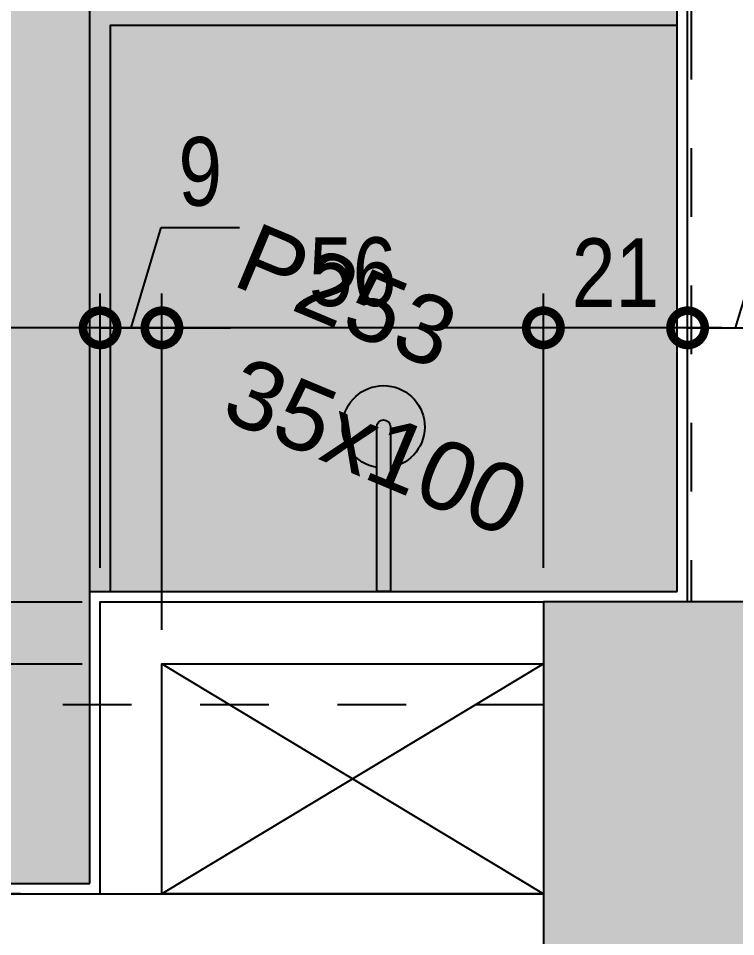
# Model space of a CAD drawing. Header units: metres. Extents: x -41 to 570, y -54 to 184.
# Drawn here: x -31.865 to -30.82, y 46.808 to 48.145 of the extents above; entities that cross this region are included whole.
import ezdxf
from ezdxf.xclip import XClip

# ---------------------------------------------------------------- set-up
doc = ezdxf.new("R2010")
doc.units = ezdxf.units.M
doc.header["$XCLIPFRAME"] = 0
doc.linetypes.add('DASHEDX2', pattern=[1.5, 1, -0.5])
for name, color, linetype in [('1', 232, 'DASHEDX2'), ('12', 232, 'Continuous'), ('4', 2, 'Continuous'), ('9', 232, 'Continuous'), ('ARQ-DIM', 2, 'Continuous'), ('PUC$0$ARQ-ALV ACAB', 4, 'Continuous'), ('PUC$0$ARQ-ALV OSSO', 5, 'Continuous'), ('PUC$0$ARQ-AUX', 7, 'Continuous'), ('PUC$0$ARQ-AUX1', 1, 'Continuous'), ('PUC$0$ARQ-HID', 7, 'Continuous'), ('PUC$0$ARQ-SIM', 1, 'Continuous')]:
    doc.layers.add(name, color=color, linetype=linetype)
doc.layers.add('PUC$0$ARQ-FORRO', color=9, linetype='Continuous', lineweight=5)
doc.styles.add('Adesa', font='ARIALN.TTF')
doc.styles.get("Standard").update_dxf_attribs({"font": 'arial.ttf'})
doc.dimstyles.new('ADESA 1-0050', dxfattribs={"dimtxt": 0.1, "dimasz": 0.1, "dimexe": 0.05, "dimexo": 0.05, "dimgap": 0.03, "dimtad": 1, "dimdec": 1, "dimlfac": 100, "dimzin": 12, "dimtxsty": 'Adesa', "dimblk": 'DOTSMALL', "dimcen": 1, "dimdle": 0.05, "dimclrd": 1, "dimclre": 1, "dimclrt": 256, "dimazin": 3, "dimtm": 1e-09, "dimtfac": 1, "dimtdec": 1, "dimtmove": 1, "dimatfit": 0, "dimldrblk": 'DOTSMALL', "dimfxl": 0.8, "dimtvp": 2, "dimtolj": 1, "dimtzin": 0, "dimarcsym": 0})

# ---------------------------------------------------------------- blocks, each defined once
blk = doc.blocks.new('PUC$0$CHUVEIRO')
at = {"ltscale": 0.025}
blk.add_lwpolyline([(-0.0099994489387255, -0.2400000229602898, 0.9999999999999998), (0.0100005510612036, -0.2399999770385198), (0.0099999999999645, 2.29608566e-08), (-0.0099999999999645, -2.29608566e-08)], format="xyb", close=True, dxfattribs=at)
blk.add_arc((5.510612389999999e-07, -0.2399999999994048), 0.06, 99.59419978302523, 80.40606332933514, dxfattribs=at)
blk = doc.blocks.new('PUC$0$planta tipo 5 puc')
at = {"layer": 'PUC$0$ARQ-FORRO'}
h = blk.add_hatch(color=256, dxfattribs=at)
h.dxf.hatch_style = 1
h.paths.add_polyline_path([(-29.08512044872814, -3.115009227817517), (-29.78106259552095, -3.115009227817515), (-29.78106259552095, -2.689961659423812), (-30.63668490782712, -2.689961659423817), (-30.63668508069218, -1.034990847697564), (-29.08511878190656, -1.034992091045101)])
at = {"layer": 'PUC$0$ARQ-ALV ACAB'}
for points, elevation in [([(-30.63668490782712, -2.689961659423817), (-30.63668639951281, -1.034990847697702), (-29.79514621813234, -1.034990759797122), (-29.79514621813234, -0.8750092260494063), (-30.79668664884406, -0.8750095632821627), (-30.79668490385648, -2.699961608013966)], 2.159178161911548e-05), ([(-29.78106259552095, -3.115009227817515), (-29.78106259549714, -2.689961659423812), (-30.63668490782712, -2.689961659423817)], 1.727342529521138e-05), ([(-29.08512044872814, -3.115009227817515), (-29.78106259552095, -3.115009227817515)], 4.318356323904093e-06)]:
    blk.add_lwpolyline(points, dxfattribs=dict(at, elevation=elevation))
at = {"layer": 'PUC$0$ARQ-ALV OSSO'}
for points, elevation in [([(-30.65168489432265, -2.704961659423817), (-30.65168640398938, -1.019990848223731), (-29.80014621813234, -1.019990760323151), (-29.80014621813234, -0.8800092278177615), (-30.7916866440532, -0.8800095615138069), (-30.79168489539, -2.704961659423812)], 2.159178161911548e-05), ([(-29.79606259552179, -3.130009227817514), (-29.79606259549798, -2.704961659423812), (-30.44168489539, -2.704961659423817)], 1.727342529521138e-05), ([(-25.17168489539, -3.130009227817515), (-30.44168489539, -3.130009477005736)], 4.318356323904093e-06)]:
    blk.add_lwpolyline(points, dxfattribs=dict(at, elevation=elevation))
blk.add_lwpolyline([(-30.44168489539, -2.794961908612121), (-30.44168489539, -3.130009477005736), (-29.88606259550989, -3.130009227817655), (-29.88606259549147, -2.794961659421993)], close=True, dxfattribs=at)
at = {"layer": 'PUC$0$ARQ-AUX1', "elevation": 1.727342529521138e-05}
for points in [[(-29.78106259549714, -2.689961659423899), (-29.78106259549714, -1.834990759796962), (-30.63668565654447, -1.834992242782544)], [(-29.81106259549712, -2.689961659423899), (-29.81106259549712, -1.864990796964203), (-30.63668565140224, -1.864992224198363)]]:
    blk.add_lwpolyline(points, dxfattribs=at)
at = {"layer": 'PUC$0$ARQ-FORRO'}
blk.add_lwpolyline([(-29.08512044872814, -3.115009227817517), (-29.78106259552095, -3.115009227817515), (-29.78106259552095, -2.689961659423812), (-30.63668490782712, -2.689961659423817), (-30.63668508069218, -1.034990847697564), (-29.08511878190656, -1.034992091045101)], close=True, dxfattribs=at)
at = {"layer": 'PUC$0$ARQ-SIM', "elevation": 1.727342529521138e-05}
for points in [[(-29.88606259549147, -2.794961659423812), (-30.44168489539, -3.130009227817519)], [(-30.44168489539, -2.794961908612121), (-29.88606259550966, -3.130009227817655)]]:
    blk.add_lwpolyline(points, dxfattribs=at)
at = {"layer": 'PUC$0$ARQ-HID', "rotation": 180}
blk.add_blockref('PUC$0$CHUVEIRO', (-30.20887375166213, -2.689961659423814, 1.727342529521138e-05), dxfattribs=at)
blk = doc.blocks.new('PUC')
at = {"layer": 'PUC$0$ARQ-AUX', "xscale": -1, "rotation": 180}
blk.add_blockref('PUC$0$planta tipo 5 puc', (61.54167359540205, -49.99990830504068, -8.63671264780692e-06), dxfattribs=at)
blk = doc.blocks.new('_DotSmall')
at = {"color": 0, "linetype": 'ByBlock', "const_width": 0.5}
blk.add_lwpolyline([(-0.0625, 0, 1), (0.0625, 0, 1)], format="xyb", close=True, dxfattribs=at)
blk = doc.blocks.new('*D170')
at = {"layer": 'ARQ-DIM', "color": 1, "lineweight": -2, "transparency": 16777216}
for p, q in [((-31.95581582453332, 47.25441527999475), (-31.95581582453332, 46.81999077218251)), ((-31.77173878808759, 47.20441527999475), (-32.00581582453332, 47.20441527999475)), ((-31.86173878805726, 46.86999077218251), (-32.00581582453332, 46.86999077218251))]:
    blk.add_line(p, q, dxfattribs=at)
at = {"layer": 'Defpoints', "color": 0, "transparency": 16777216}
for p in [(-31.72173878808758, 47.20441527999475), (-31.95581582453332, 46.86999077218251), (-31.81173878805726, 46.86999077218251)]:
    blk.add_point(p, dxfattribs=at)
at = {"layer": 'ARQ-DIM', "color": 1, "lineweight": -2, "transparency": 16777216, "xscale": 0.1, "yscale": 0.1, "zscale": 0.1}
for p, rotation in [((-31.95581582453332, 47.20441527999475), 90), ((-31.95581582453332, 46.86999077218251), 270)]:
    blk.add_blockref('_DotSmall', p, dxfattribs=dict(at, rotation=rotation))
at = {"layer": 'ARQ-DIM', "transparency": 16777216, "insert": (-32.03687312330548, 47.03720302608863), "char_height": 0.1, "attachment_point": 5, "rotation": 90, "style": 'Adesa'}
blk.add_mtext('\\A1;33', dxfattribs=at)
blk = doc.blocks.new('*D171')
at = {"layer": 'ARQ-DIM', "color": 1, "lineweight": -2, "transparency": 16777216}
for p, q in [((-32.1018731233055, 47.2932324696264), (-32.1018731233055, 47.40718881341903)), ((-31.95581582453334, 47.29441527999475), (-31.95581582453334, 47.39441527999475)), ((-31.95581582453334, 47.24941527999475), (-32.1018731233055, 47.2932324696264)), ((-31.77173878808759, 47.29441527999475), (-32.00581582453334, 47.29441527999475)), ((-31.95581582453334, 47.20441527999475), (-31.95581582453334, 47.29441527999475)), ((-31.95581582453334, 47.20441527999475), (-31.95581582453334, 47.29441527999475)), ((-31.77173878808759, 47.20441527999475), (-32.00581582453334, 47.20441527999475)), ((-31.95581582453334, 47.20441527999475), (-31.95581582453334, 47.10441527999475))]:
    blk.add_line(p, q, dxfattribs=at)
at = {"layer": 'Defpoints', "color": 0, "transparency": 16777216}
for p in [(-31.95581582453334, 47.29441527999475), (-31.72173878808758, 47.29441527999475), (-31.72173878808758, 47.20441527999475)]:
    blk.add_point(p, dxfattribs=at)
at = {"layer": 'ARQ-DIM', "color": 1, "lineweight": -2, "transparency": 16777216, "xscale": 0.1, "yscale": 0.1, "zscale": 0.1}
for p, rotation in [((-31.95581582453334, 47.29441527999475), 270), ((-31.95581582453334, 47.20441527999475), 90)]:
    blk.add_blockref('_DotSmall', p, dxfattribs=dict(at, rotation=rotation))
at = {"layer": 'ARQ-DIM', "transparency": 16777216, "insert": (-32.18293042207766, 47.35021064152272), "char_height": 0.1, "attachment_point": 5, "rotation": 90, "style": 'Adesa'}
blk.add_mtext('\\A1;9', dxfattribs=at)
blk = doc.blocks.new('*D172')
at = {"layer": 'ARQ-DIM', "color": 1, "lineweight": -2, "transparency": 16777216}
for p, q in [((-31.95581582453338, 47.24441527999475), (-31.95581582453338, 49.03000923147453)), ((-31.77173859890685, 48.98000923147453), (-32.00581582453339, 48.98000923147453)), ((-31.77173878808759, 47.29441527999475), (-32.00581582453338, 47.29441527999475))]:
    blk.add_line(p, q, dxfattribs=at)
at = {"layer": 'Defpoints', "color": 0, "transparency": 16777216}
for p in [(-31.95581582453338, 48.98000923147453), (-31.72173859890685, 48.98000923147453, 4.318356323904093e-06), (-31.72173878808758, 47.29441527999475)]:
    blk.add_point(p, dxfattribs=at)
at = {"layer": 'ARQ-DIM', "color": 1, "lineweight": -2, "transparency": 16777216, "xscale": 0.1, "yscale": 0.1, "zscale": 0.1}
for p, rotation in [((-31.95581582453338, 48.98000923147453), 90), ((-31.95581582453338, 47.29441527999475), 270)]:
    blk.add_blockref('_DotSmall', p, dxfattribs=dict(at, rotation=rotation))
at = {"layer": 'ARQ-DIM', "transparency": 16777216, "insert": (-32.03687312330553, 48.13721225573464), "char_height": 0.1, "attachment_point": 5, "rotation": 90, "style": 'Adesa'}
blk.add_mtext('\\A1;169', dxfattribs=at)
blk = doc.blocks.new('*D173')
at = {"layer": 'ARQ-DIM', "color": 1, "lineweight": -2, "transparency": 16777216}
for p, q in [((-31.65561099991054, 47.25441527999655), (-31.65561099991054, 47.74407053105602)), ((-31.09998870001204, 47.34441527999472), (-31.09998870001204, 47.74407053105602)), ((-31.04998870001204, 47.69407053105602), (-31.70561099991054, 47.69407053105602))]:
    blk.add_line(p, q, dxfattribs=at)
at = {"layer": 'Defpoints', "color": 0, "transparency": 16777216}
for p in [(-31.65561099991054, 47.69407053105602), (-31.09998870001204, 47.29441527999472, -4.318356323902826e-06), (-31.65561099991054, 47.20441527999655)]:
    blk.add_point(p, dxfattribs=at)
at = {"layer": 'ARQ-DIM', "color": 1, "lineweight": -2, "transparency": 16777216, "xscale": 0.1, "yscale": 0.1, "zscale": 0.1, "rotation": 180}
blk.add_blockref('_DotSmall', (-31.65561099991054, 47.69407053105602), dxfattribs=at)
at = {"layer": 'ARQ-DIM', "color": 1, "lineweight": -2, "transparency": 16777216, "xscale": 0.1, "yscale": 0.1, "zscale": 0.1}
blk.add_blockref('_DotSmall', (-31.09998870001204, 47.69407053105602), dxfattribs=at)
at = {"layer": 'ARQ-DIM', "transparency": 16777216, "insert": (-31.37779984996129, 47.77512782982819), "char_height": 0.1, "attachment_point": 5, "style": 'Adesa'}
blk.add_mtext('\\A1;56', dxfattribs=at)
blk = doc.blocks.new('*D174')
at = {"layer": 'ARQ-DIM', "color": 1, "lineweight": -2, "transparency": 16777216}
for p, q in [((-31.70061099990864, 47.69407053105603), (-31.65679381027699, 47.8401278298282)), ((-31.65679381027699, 47.8401278298282), (-31.54283746648436, 47.8401278298282)), ((-31.74561099990403, 47.34441527999473), (-31.74561099990403, 47.74407053105602)), ((-31.65561099991325, 47.34441527999473), (-31.65561099991325, 47.74407053105602)), ((-31.74561099990403, 47.69407053105603), (-31.84561099990403, 47.69407053105603)), ((-31.74561099990403, 47.69407053105603), (-31.65561099991325, 47.69407053105603)), ((-31.74561099990403, 47.69407053105603), (-31.65561099991325, 47.69407053105603)), ((-31.65561099991325, 47.69407053105603), (-31.55561099991325, 47.69407053105603))]:
    blk.add_line(p, q, dxfattribs=at)
at = {"layer": 'Defpoints', "color": 0, "transparency": 16777216}
for p in [(-31.65561099991325, 47.69407053105603), (-31.74561099990403, 47.29441527999473), (-31.65561099991325, 47.29441527999473)]:
    blk.add_point(p, dxfattribs=at)
at = {"layer": 'ARQ-DIM', "color": 1, "lineweight": -2, "transparency": 16777216, "xscale": 0.1, "yscale": 0.1, "zscale": 0.1}
blk.add_blockref('_DotSmall', (-31.74561099990403, 47.69407053105603), dxfattribs=at)
at = {"layer": 'ARQ-DIM', "color": 1, "lineweight": -2, "transparency": 16777216, "xscale": 0.1, "yscale": 0.1, "zscale": 0.1, "rotation": 180}
blk.add_blockref('_DotSmall', (-31.65561099991325, 47.69407053105603), dxfattribs=at)
at = {"layer": 'ARQ-DIM', "transparency": 16777216, "insert": (-31.59981563838067, 47.92118512860037), "char_height": 0.1, "attachment_point": 5, "style": 'Adesa'}
blk.add_mtext('\\A1;9', dxfattribs=at)
blk = doc.blocks.new('*D175')
at = {"layer": 'ARQ-DIM', "color": 1, "lineweight": -2, "transparency": 16777216}
for p, q in [((-32.47155367502115, 47.59424237678493), (-32.47155367502115, 47.74407053105602)), ((-31.74561099990403, 47.59424290552538), (-31.74561099990403, 47.74407053105602)), ((-31.69561099990403, 47.69407053105603), (-32.52155367502115, 47.69407053105603))]:
    blk.add_line(p, q, dxfattribs=at)
at = {"layer": 'Defpoints', "color": 0, "transparency": 16777216}
for p in [(-32.47155367502115, 47.69407053105603), (-32.47155367502115, 47.54424237678493, -8.63671264780692e-06), (-31.74561099990403, 47.54424290552538)]:
    blk.add_point(p, dxfattribs=at)
at = {"layer": 'ARQ-DIM', "color": 1, "lineweight": -2, "transparency": 16777216, "xscale": 0.1, "yscale": 0.1, "zscale": 0.1, "rotation": 180}
blk.add_blockref('_DotSmall', (-32.47155367502115, 47.69407053105603), dxfattribs=at)
at = {"layer": 'ARQ-DIM', "color": 1, "lineweight": -2, "transparency": 16777216, "xscale": 0.1, "yscale": 0.1, "zscale": 0.1}
blk.add_blockref('_DotSmall', (-31.74561099990403, 47.69407053105603), dxfattribs=at)
at = {"layer": 'ARQ-DIM', "transparency": 16777216, "insert": (-32.10858233746259, 47.7751278298282), "char_height": 0.1, "attachment_point": 5, "style": 'Adesa'}
blk.add_mtext('\\A1;73', dxfattribs=at)
blk = doc.blocks.new('*D176')
at = {"layer": 'ARQ-DIM', "color": 1, "lineweight": -2, "transparency": 16777216}
for p, q in [((-30.81998847133178, 47.69407041444205), (-30.77642707979017, 47.83927505291408)), ((-30.77642707979017, 47.83927505291408), (-30.60694549725265, 47.83927505291408)), ((-30.88998847966892, 47.59424260073318), (-30.88998847966892, 47.74407041444204)), ((-30.74998846299463, 47.59424246663655), (-30.74998846299463, 47.74407041444204)), ((-30.88998847966892, 47.69407041444205), (-30.98998847966892, 47.69407041444205)), ((-30.88998847966892, 47.69407041444205), (-30.74998846299463, 47.69407041444205)), ((-30.88998847966892, 47.69407041444205), (-30.74998846299463, 47.69407041444205)), ((-30.74998846299463, 47.69407041444205), (-30.64998846299463, 47.69407041444205))]:
    blk.add_line(p, q, dxfattribs=at)
at = {"layer": 'Defpoints', "color": 0, "transparency": 16777216}
for p in [(-30.74998846299463, 47.69407041444205), (-30.88998847966892, 47.54424260073318, 4.318356323904093e-06), (-30.74998846299463, 47.54424246663655, 4.318356323904093e-06)]:
    blk.add_point(p, dxfattribs=at)
at = {"layer": 'ARQ-DIM', "color": 1, "lineweight": -2, "transparency": 16777216, "xscale": 0.1, "yscale": 0.1, "zscale": 0.1}
blk.add_blockref('_DotSmall', (-30.88998847966892, 47.69407041444205), dxfattribs=at)
at = {"layer": 'ARQ-DIM', "color": 1, "lineweight": -2, "transparency": 16777216, "xscale": 0.1, "yscale": 0.1, "zscale": 0.1, "rotation": 180}
blk.add_blockref('_DotSmall', (-30.74998846299463, 47.69407041444205), dxfattribs=at)
at = {"layer": 'ARQ-DIM', "transparency": 16777216, "insert": (-30.69168628852141, 47.91947969138611), "char_height": 0.1, "attachment_point": 5, "style": 'Adesa'}
blk.add_mtext('\\A1;14', dxfattribs=at)
blk = doc.blocks.new('*D94')
at = {"layer": 'ARQ-DIM', "color": 1, "lineweight": -2, "transparency": 16777216}
for p, q in [((-31.09998870001204, 47.59424233045617), (-31.09998870001204, 47.74407053105602)), ((-30.88998847774129, 47.59424233045617), (-30.88998847774129, 47.74407053105602)), ((-30.83998847774129, 47.69407053105602), (-31.14998870001205, 47.69407053105602))]:
    blk.add_line(p, q, dxfattribs=at)
at = {"layer": 'Defpoints', "color": 0, "transparency": 16777216}
for p in [(-31.09998870001204, 47.69407053105602), (-31.09998870001204, 47.54424233045617), (-30.88998847774129, 47.54424233045617, 1.295506897130856e-05)]:
    blk.add_point(p, dxfattribs=at)
at = {"layer": 'ARQ-DIM', "color": 1, "lineweight": -2, "transparency": 16777216, "xscale": 0.1, "yscale": 0.1, "zscale": 0.1, "rotation": 180}
blk.add_blockref('_DotSmall', (-31.09998870001204, 47.69407053105602), dxfattribs=at)
at = {"layer": 'ARQ-DIM', "color": 1, "lineweight": -2, "transparency": 16777216, "xscale": 0.1, "yscale": 0.1, "zscale": 0.1}
blk.add_blockref('_DotSmall', (-30.88998847774129, 47.69407053105602), dxfattribs=at)
at = {"layer": 'ARQ-DIM', "transparency": 16777216, "insert": (-30.99498858887667, 47.77427516952805), "char_height": 0.1, "attachment_point": 5, "style": 'Adesa'}
blk.add_mtext('\\A1;21', dxfattribs=at)
blk = doc.blocks.new('est-lo-08-6sa-r00')
at = {"layer": '4'}
h = blk.add_hatch(color=8, dxfattribs=at)
h.dxf.hatch_style = 1
h.paths.add_polyline_path([(72.45359600000049, -775.948262999999), (89.9877070000004, -768.6301379999992), (31.82787399999984, -629.2800969999994), (14.29376300000001, -636.5982219999993)], flags=17)
h.paths.add_polyline_path([(-113.9049340000005, -1069.376460999999), (37.44213000000002, -1006.209490999998), (30.12385199999994, -988.6750119999992), (-103.6891010000002, -1044.523857999999), (-278.9303289999998, -624.6486359999992), (-286.2484539999996, -607.1145249999993), (-286.2484749999996, -607.1145339999996), (-307.0557899999995, -557.2605349999997), (-324.5898800000006, -564.5786499999994)])
h.paths.add_polyline_path([(-3206.956630999998, -1758.910156999999), (-3258.953831999998, -1634.325684), (-3291.253509999999, -1647.806439999999), (-3239.256308999999, -1772.390912999999)])
h.paths.add_polyline_path([(-2993.189753999998, -2271.092217999998), (-3020.151167, -2206.492820999998), (-3034.916840999999, -2212.655495999998), (-3140.452497999998, -1959.793706999999), (-3125.686931, -1953.631075999999), (-3148.796797999999, -1898.260197999999), (-3181.096476999999, -1911.740953999999), (-3025.489431999998, -2284.572973999999)])
h.paths.add_polyline_path([(-2947.092820999999, -1013.293024), (-2914.793142, -999.8122680000004), (-2953.309588, -907.527473), (-2985.609266, -921.0082290000005)])
h.paths.add_polyline_path([(-2727.356492000001, -1539.777800999999), (-2695.056814, -1526.297044999999), (-2733.573258999998, -1434.012249999999), (-2765.872937999999, -1447.493005999999)])
h.paths.add_polyline_path([(2122.48851, 465.4148090000003), (2070.491308999999, 589.9992829999999), (2038.191631, 576.5185270000004), (2090.188831999999, 451.9340530000002)])
h.paths.add_polyline_path([(2012.331383999999, 729.3495480000001), (1857.495358999999, 1100.334220999999), (1825.19568, 1086.853464999999), (1852.1572, 1022.254111), (1866.922767, 1028.416743), (1971.687404999999, 777.4023), (1956.921837999999, 771.2396689999997), (1980.031704999999, 715.8687919999996)])
h.paths.add_polyline_path([(2336.253806, -46.76345599999922), (2180.644029, 326.0751100000004), (2148.34435, 312.5943540000004), (2171.454217999999, 257.2234770000007), (2186.219784999999, 263.3861090000001), (2291.758174999999, 10.51777200000049), (2276.992607999999, 4.355141000000913), (2303.954127999999, -60.24421199999915)])
h.paths.add_polyline_path([(-385.5172349999993, -426.3873289999996), (-595.433067999999, 76.56770299999988), (-627.7327459999995, 63.08694799999952), (-600.7712259999996, -1.512405999999999), (-586.0056589999992, 4.650225999999691), (-426.1612139999996, -378.3345759999996), (-440.9267810000002, -384.4972079999997), (-417.8169139999999, -439.8680849999996)])
h.paths.add_polyline_path([(-83.24965799999964, 290.3351419999996), (-592.6617279999998, 77.7243639999995), (-382.7471940000005, -425.2275579999996), (-365.2130830000006, -417.9094339999997), (-567.8094919999992, 67.50837699999983), (-108.2312119999995, 259.3202749999996), (-7.318124999999773, 17.53411100000015), (-242.6443529999995, -80.68282400000008), (-140.96112, -324.3142569999997), (-70.36325099999982, -294.8491759999998), (-77.68137600000048, -277.3150649999997), (-130.7451330000004, -299.4620209999997), (-217.7921169999998, -90.89881099999997), (0, 0), (87.04691000000038, -208.5630329999998), (33.98315200000015, -230.7099889999997), (41.30127699999991, -248.2440999999996), (126.664713, -212.6163879999996), (103.5548460000003, -157.2455109999998), (88.78927800000055, -163.4081419999998), (-71.05370500000018, 219.5731569999998), (-56.28813799999982, 225.7357879999997)])
h.paths.add_polyline_path([(395.5056669999994, -856.7658279999989), (368.5441479999995, -792.1664749999987), (353.7785799999997, -798.329105999999), (193.1650519999996, -413.5015989999993), (207.9306199999999, -407.3389679999995), (184.8207519999999, -351.9680909999994), (-61.57965100000013, -454.8069989999995), (-28.45266399999963, -534.1692129999994), (-10.91852799999941, -526.8510599999992), (-36.72741499999947, -465.0229859999995), (159.8391989999999, -382.9829579999996), (355.8878640000003, -852.7124729999991), (159.32125, -934.7525009999987), (132.7484019999998, -871.0736249999991), (115.2142970000001, -878.391764999999), (141.787139, -942.0706259999986), (123.3301799999996, -949.7739149999989), (130.6483049999998, -967.3080259999988)])
h.paths.add_polyline_path([(-2506.849069, -2068.110103999999), (-2474.549390999999, -2054.629347999999), (-2513.065836, -1962.344552999999), (-2545.365514999999, -1975.825308999998)])
h.paths.add_polyline_path([(-2448.754924, -805.304224), (-2411.841008, -789.8976419999999), (-2450.357452999999, -697.6128460000004), (-2487.271369999998, -713.0194279999998)])
h.paths.add_polyline_path([(-2277.356152000001, -1215.972988999999), (-2240.442234999999, -1200.566406999999), (-2278.958680999999, -1108.281610999999), (-2315.872596999998, -1123.688192999999)])
h.paths.add_polyline_path([(-2180.680405, -1447.606533999999), (-2143.766489, -1432.199950999999), (-2182.282934, -1339.915155999999), (-2219.196851, -1355.321738)])
h.paths.add_polyline_path([(-2008.511896999999, -1860.119569999998), (-1971.59798, -1844.712986999999), (-2010.114424999999, -1752.428191999998), (-2047.028341999999, -1767.834773999999)])
h.paths.add_polyline_path([(-1950.417031, -597.315415), (-1918.117352999999, -583.8346590000001), (-1956.633798, -491.5498640000002), (-1988.933476999999, -505.0306199999999)])
h.paths.add_polyline_path([(-1779.018259, -1007.984179999999), (-1746.71858, -994.5034239999998), (-1785.235026, -902.218629), (-1817.534703999999, -915.6993849999996)])
h.paths.add_polyline_path([(-1682.342512999999, -1239.617724999999), (-1650.042834, -1226.136968999999), (-1688.559278999999, -1133.852173999999), (-1720.858957999999, -1147.332929999999)])
h.paths.add_polyline_path([(-1510.174004, -1652.130760999999), (-1477.874324999999, -1638.650004999999), (-1516.390770999999, -1546.365209999999), (-1548.690448999999, -1559.845965999998)])
h.paths.add_polyline_path([(-1456.693376999999, -391.2524330000001), (-1424.393697999999, -377.7716770000002), (-1462.910144, -285.4868820000001), (-1495.209821999999, -298.9676380000003)])
h.paths.add_polyline_path([(-1285.294603999999, -801.9211979999995), (-1252.994926, -788.4404419999995), (-1291.511371, -696.1556469999997), (-1323.811048999999, -709.6364029999997)])
h.paths.add_polyline_path([(-1188.618857999999, -1033.554742999999), (-1156.319178999999, -1020.073986999999), (-1194.835624999999, -927.7891919999992), (-1227.135303, -941.2699479999992)])
h.paths.add_polyline_path([(-1016.450349, -1446.067778999999), (-984.1506699999999, -1432.587022999999), (-1022.667116, -1340.302227999999), (-1054.966794, -1353.782983999999)])
h.paths.add_polyline_path([(-962.9697219999993, -185.189451), (-930.6700429999992, -171.7086949999999), (-969.1864889999995, -79.42390000000034), (-1001.486167, -92.90465600000022)])
h.paths.add_polyline_path([(-791.5709489999999, -595.8582159999995), (-759.2712709999993, -582.3774599999996), (-797.7877159999997, -490.0926649999998), (-830.087394, -503.5734209999997)])
h.paths.add_polyline_path([(-694.8952030000003, -827.4917609999992), (-662.5955239999994, -814.0110049999994), (-701.1119699999999, -721.7262099999994), (-733.4116480000001, -735.2069659999993)])
h.paths.add_polyline_path([(-522.7266940000001, -1240.004796999998), (-490.4270159999996, -1226.524040999999), (-528.943461, -1134.239245999999), (-561.2431389999995, -1147.720001999999)])
h.paths.add_polyline_path([(1351.53574, 780.8041629999996), (1383.835419, 794.2849189999998), (1345.318973, 886.5697139999991), (1313.019295, 873.0889579999994)])
h.paths.add_polyline_path([(353.014255, 364.0562249999997), (385.3139340000003, 377.5369809999997), (346.7974880000002, 469.8217759999997), (314.4978100000009, 456.3410209999996)])
h.paths.add_polyline_path([(848.5836060000001, 570.8895359999998), (885.4975220000001, 586.2961189999997), (846.9810769999999, 678.5809139999992), (810.0671610000003, 663.1743319999998)])
h.paths.add_polyline_path([(524.4120129999999, -46.61010899999968), (556.7116919999996, -33.12935299999981), (518.195247, 59.15544200000008), (485.8955680000002, 45.67468600000018)])
h.paths.add_polyline_path([(1019.981364, 160.2232020000003), (1056.895281, 175.6297840000001), (1018.378835, 267.9145800000003), (981.464919, 252.5079970000002)])
h.paths.add_polyline_path([(621.0882969999998, -278.2449419999995), (653.3879760000001, -264.7641859999995), (614.87153, -172.4793909999996), (582.5718519999997, -185.9601469999995)])
h.paths.add_polyline_path([(1116.657648, -71.41163099999949), (1153.571565, -56.00504899999964), (1115.055119, 36.27974600000056), (1078.141202999999, 20.87316400000049)])
h.paths.add_polyline_path([(1571.272069, 254.3193860000004), (1603.571747, 267.8001420000003), (1565.055302, 360.0849370000004), (1532.755624, 346.6041810000002)])
h.paths.add_polyline_path([(793.2568059999996, -690.757978999999), (825.5564849999996, -677.2772229999991), (787.0400389999993, -584.992427999999), (754.7403609999999, -598.473182999999)])
h.paths.add_polyline_path([(1288.825975999999, -483.9242339999991), (1325.739893, -468.5176519999992), (1287.223447, -376.2328559999991), (1250.309531, -391.6394389999991)])
h.paths.add_polyline_path([(1791.777927, -274.0091669999991), (1824.077604999999, -260.5284109999993), (1785.561159999999, -168.2436159999995), (1753.261481, -181.724370999999)])
h.paths.add_polyline_path([(-3349.413448999998, -1508.456442999999), (-3317.113664, -1494.975642999999), (-3340.223530999999, -1439.604766), (-3354.989096999999, -1445.767395999999), (-3459.753819999998, -1194.75275), (-3444.988254, -1188.590119), (-3471.949773999999, -1123.990766), (-3504.249558999999, -1137.471566)])
h.paths.add_polyline_path([(-359.6583730000003, -579.2150129999995), (-336.5486029999993, -634.5859029999993), (-321.7824039999996, -628.4230349999996), (-161.1694570000002, -1013.250897999999), (-175.9346760000003, -1019.413356999999), (-148.9732669999995, -1084.012691999999), (-116.6746340000003, -1070.532431999999), (-327.3587819999994, -565.7342929999993), (-359.6584599999998, -579.2150489999992)])
at = {"layer": '1'}
for points in [[(-2894.730000999999, -1082.921258), (-2746.027459999999, -1439.210199)], [(-2760.095474999999, -1461.335727), (-2880.053852999999, -1511.402156)]]:
    blk.add_lwpolyline(points, dxfattribs=at)
at = {"layer": '4', "linetype": 'Continuous'}
blk.add_lwpolyline([(-2727.356491999999, -1539.777801), (-2695.056814, -1526.297045), (-2733.573258999998, -1434.01225), (-2765.872937999999, -1447.493005999999), (-2727.356491999999, -1539.777801)], dxfattribs=at)
at = {"layer": '12', "linetype": 'Continuous'}
blk.add_text('35x100', height=9.975000000000001, dxfattribs=at).set_placement((-2819.861099999999, -1440.942149999999))
at = {"layer": '9', "linetype": 'Continuous'}
blk.add_text('P253', height=10, dxfattribs=at).set_placement((-2825.766237999999, -1422.390446))

msp = doc.modelspace()

# ---------------------------------------------------------------- block references
at = {"linetype": 'Continuous'}
ref = msp.add_blockref('est-lo-08-6sa-r00', (0, 50), dxfattribs=dict(at, xscale=0.01, yscale=0.01, zscale=0.01, rotation=337.346050855639))
XClip(ref).set_block_clipping_path([(-3617.8293247106803, -1968.6238684087875), (2309.2219967836536, 505.1199023612098), (1831.3677091607203, 1650.0512895176275), (-4095.6836123336134, -823.6924812523694)])
at = {"rotation": 180}
msp.add_blockref('PUC', (0, 0), dxfattribs=at)

# ---------------------------------------------------------------- dimensions: what is measured, and where the dimension line sits
at = {"layer": 'ARQ-DIM'}
for base, p1, p2, picture, middle in [((-31.95581582453338, 48.98000923147453), (-31.72173878808757, 47.29441527999474), (-31.72173859890684, 48.9800092314745, 4.318356323904093e-06), '*D172', (-32.03687312330553, 48.13721225573464)), ((-31.95581582453332, 46.86999077218251), (-31.72173878808757, 47.20441527999473), (-31.81173878805725, 46.8699907721825), '*D170', (-32.03687312330548, 47.03720302608863))]:
    dim = msp.add_linear_dim(base=base, p1=p1, p2=p2, angle=89.99999999999999, dimstyle='ADESA 1-0050', override={"dimdec": 0}, dxfattribs=at)
    dim.commit()
    dim.dimension.update_dxf_attribs({"geometry": picture, "text_midpoint": middle})
for base, p1, p2, picture, middle in [((-31.65561099991325, 47.69407053105603), (-31.74561099990403, 47.29441527999473), (-31.65561099991325, 47.29441527999473), '*D174', (-31.62679381027699, 47.92118512860037)), ((-30.74998846299463, 47.69407041444205, 8.636712647404464e-06), (-30.88998847966892, 47.54424260073318, 1.295506897130856e-05), (-30.74998846299463, 47.54424246663655, 1.295506897130856e-05), '*D176', (-30.74642707979017, 47.91947969138611, 8.636712647404464e-06))]:
    dim = msp.add_linear_dim(base=base, p1=p1, p2=p2, dimstyle='ADESA 1-0050', dxfattribs=at)
    dim.commit()
    dim.dimension.update_dxf_attribs({"geometry": picture, "text_midpoint": middle})
for base, p1, p2, picture, middle in [((-32.47155367502115, 47.69407053105603), (-31.74561099990403, 47.54424290552538), (-32.47155367502115, 47.54424237678493, -8.63671264780692e-06), '*D175', (-32.10858233746259, 47.7751278298282)), ((-31.65561099991054, 47.69407053105602), (-31.09998870001204, 47.29441527999472, -4.318356323902826e-06), (-31.65561099991054, 47.20441527999655), '*D173', (-31.37779984996129, 47.77512782982819))]:
    dim = msp.add_linear_dim(base=base, p1=p1, p2=p2, dimstyle='ADESA 1-0050', override={"dimdec": 0}, dxfattribs=at)
    dim.commit()
    dim.dimension.update_dxf_attribs({"geometry": picture, "text_midpoint": middle})
for base, p1, p2, angle, picture, middle in [((-31.09998870001204, 47.69407053105602), (-30.88998847774129, 47.54424233045617, 1.295506897130856e-05), (-31.09998870001204, 47.54424233045617), 180, '*D94', (-30.99498858887667, 47.77427516952805)), ((-31.95581582453334, 47.29441527999475), (-31.72173878808757, 47.20441527999473), (-31.72173878808757, 47.29441527999474), 89.99999999999999, '*D171', (-32.18293042207766, 47.3232324696264))]:
    dim = msp.add_linear_dim(base=base, p1=p1, p2=p2, angle=angle, dimstyle='ADESA 1-0050', dxfattribs=at)
    dim.commit()
    dim.dimension.update_dxf_attribs({"geometry": picture, "text_midpoint": middle})

doc.saveas('drawing.dxf')
